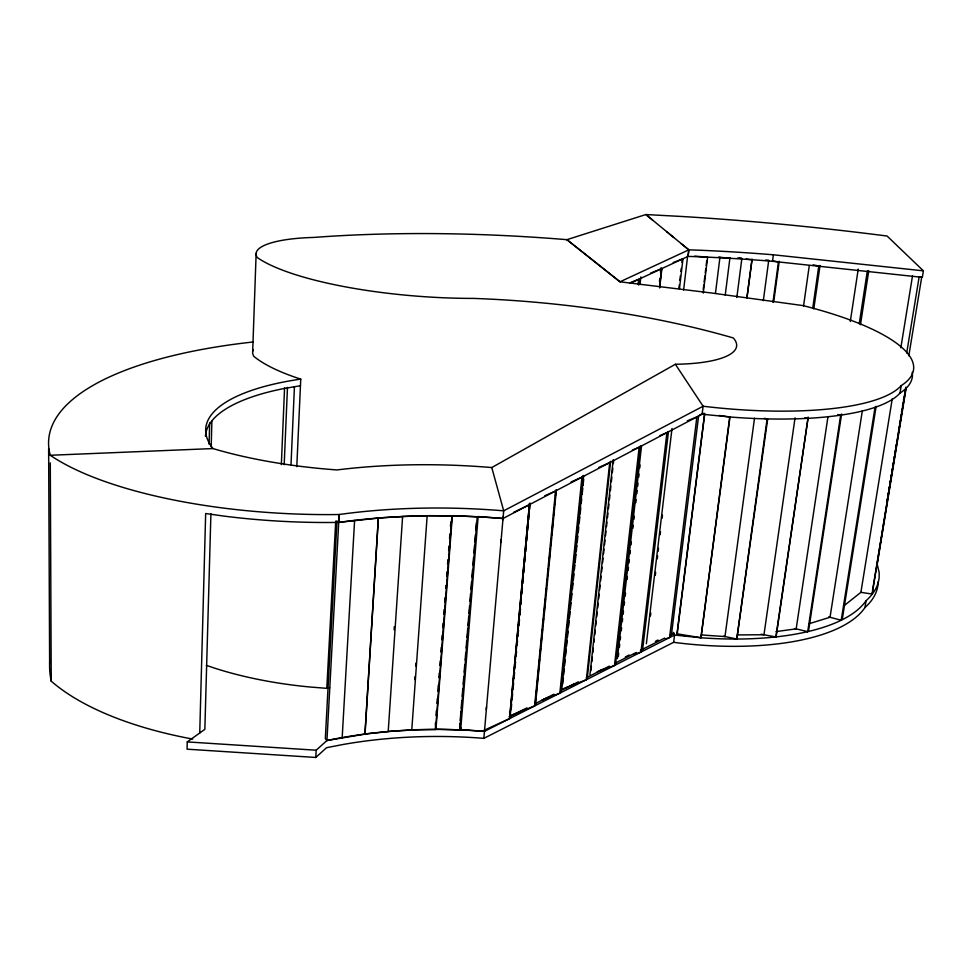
<?xml version="1.0" encoding="UTF-8"?>
<svg xmlns="http://www.w3.org/2000/svg" width="972" height="972" viewBox="0 0 972 972"><rect width="100%" height="100%" fill="white"/><g stroke="black" fill="none" stroke-linecap="round" stroke-linejoin="round"><path stroke-width="1.46" d="M860.913 592.349L872.176 594.05L872.2 592.58M210.912 513.702L204.849 729.352L187.256 741.903L187.074 749.181L315.791 757.455L326.556 747.699L343.31 744.443A346.008 204.023 4.7 0 1 483.837 738.356L673.645 642.322A188.908 73.374 7.5 0 0 864.983 607.512A198.276 75.998 7.4 0 0 878.166 581.718M199.734 733.034L205.663 513.532L223.183 515.998A273.144 90.25 2.6 0 0 338.681 522.401A365.8 166.321 4.9 0 1 503.01 518.501L702.112 414.206L729.729 416.964A197.012 54.809 6.8 0 0 899.999 393.089A206.672 56.716 6.7 0 0 912.441 375.909L912.246 372.179M209.089 444.18L209.673 422.929M211.179 446.768L211.884 421.034M252.684 351.378L256.146 253.376M484.53 729.401L484.457 731.345L466.633 730.179A346.603 202.893 4.7 0 0 326.944 740.518L316.179 750.214L315.791 757.455M281.345 464.616L284.565 387.84M284.189 464.689L287.469 387.378M290.993 465.126L294.431 386.759M296.8 466.621L300.749 379.104L298.963 378.545A174.243 50.167 4.1 0 1 253.801 356.323A85.427 25.126 3.3 0 1 253.024 349.774M206.331 665.31L213.998 667.946A223.548 93.093 2.5 0 0 310.08 687.01L326.799 688.334L335.729 521.089M336.992 520.834L325.316 738.623L326.944 740.518L365.01 734.103L378.4 518.076L338.681 522.401L339.143 514.516A366.505 164.888 4.9 0 1 503.678 510.822L703.108 406.235A197.292 54.14 6.8 0 0 901.214 385.617L899.999 393.089M326.944 740.518L339.143 514.516A273.533 89.375 2.6 0 1 50.252 455.273A366.796 126.068 3.9 0 1 253.085 341.986M342.18 737.59L354.598 520.372M876.805 562.606L879.174 572.593L879.138 577.526A198.543 75.415 7.4 0 1 866.101 600.66A189.163 72.803 7.4 0 1 700.958 637.754L674.556 635.044L484.457 731.345L460.692 729.62L460.813 727.7M394.097 629.722L394.292 626.709M414.813 679.622L415.032 676.609M415.785 666.075L415.992 663.062M427.182 515.61L411.764 730.008L388.241 731.442M435.395 722.998L435.553 729.486L411.812 729.753M435.978 715.428L436.331 710.897M436.902 703.339L437.254 698.795M437.837 691.238L438.299 685.187M438.882 677.63L439.223 673.098M439.806 665.541L440.158 660.996M440.851 651.933L441.191 647.388M441.774 639.831L442.126 635.299M442.697 627.73L443.05 623.198M443.742 614.122L444.095 609.59M444.678 602.033L445.018 597.501M445.723 588.425L445.954 585.399M446.646 576.323L446.986 571.791M447.57 564.234L447.922 559.69M448.614 550.626L448.967 546.082M449.538 538.524L449.89 533.993M450.473 526.435L450.814 521.891M435.553 729.486L451.956 515.925L428.64 515.634M435.966 729.158L452.381 515.658L477.24 516.825L459.78 729.936L435.966 729.158L435.821 727.202M459.95 723.46L459.78 729.936M460.193 720.434L460.935 711.383M461.19 708.369L461.797 700.824M462.174 696.304L462.793 688.759M463.158 684.227L463.778 676.682M464.154 672.162L464.762 664.617M465.138 660.085L465.758 652.54M466.123 648.02L466.742 640.475M466.985 637.462L467.726 628.398M467.982 625.385L468.723 616.333M468.966 613.32L469.585 605.775M469.95 601.243L470.57 593.698M470.946 589.178L471.554 581.633M471.93 577.101L472.55 569.556M472.914 565.036L473.534 557.491M473.911 552.959L474.518 545.426M474.773 542.4L475.393 534.855M475.758 530.335L476.377 522.79M460.692 729.62L478.151 516.545M486.231 709.815L486.498 706.802M500.811 542.558L501.066 539.545M502.779 519.959L503.046 516.946M483.849 738.356L503.69 510.822L491.771 467.556A340.054 141.827 4.6 0 0 336.968 469.938A225.261 70.895 3.3 0 1 212.99 448.566L50.252 455.273M509.838 716.801L529.533 503.302L509.498 718.66L484.578 730.094M510.215 715.72L529.716 503.958M511.236 708.795L511.661 704.263M512.074 699.731L512.633 693.68M513.058 689.148L513.617 683.097M514.03 678.565L514.589 672.515M515.014 667.983L515.573 661.944M516.132 655.893L516.545 651.362M517.104 645.311L517.529 640.779M517.942 636.247L518.501 630.196M518.927 625.664L519.485 619.626M519.899 615.082L520.457 609.043M520.87 604.511L521.296 599.967M521.855 593.928L522.414 587.878M522.827 583.346L523.386 577.295M523.811 572.763L524.37 566.725M524.783 562.181L525.342 556.142M525.767 551.61L526.326 545.559M526.739 541.027L527.298 534.977M527.723 530.445L528.136 525.913M528.695 519.862L529.12 515.33M529.667 509.279L530.226 503.241M511.564 715.173L534.636 705.927L555.547 490.994L544.733 495.817M535.353 702.756L535.791 698.236M536.082 695.223L536.666 689.184M536.969 686.159L537.698 678.614M537.99 675.601L538.731 668.056M539.023 665.042L539.606 659.004M539.897 655.991L540.639 648.446M540.93 645.42L541.659 637.875M541.963 634.862L542.546 628.823M542.838 625.81L543.579 618.265M543.87 615.24L545.486 598.643M545.778 595.629L546.507 588.084M546.811 585.071L547.394 579.033M547.686 576.019L548.415 568.474M548.718 565.449L550.334 548.852M550.626 545.839L551.355 538.294M551.646 535.268L553.262 518.671M553.566 515.658L554.295 508.113M554.587 505.1L555.182 499.061M555.474 496.036L556.057 490.01M556.421 489.633L535.523 704.19L534.636 705.927M559.848 693.158L581.936 477.167L582.884 475.855L560.795 691.457L559.848 693.158L542.157 700.095M561.731 689.282L583.662 475.466M562.691 683.923L563.31 677.909M563.614 674.896L564.234 668.882M564.538 665.869L565.157 659.854M565.619 655.335L566.239 649.32M566.555 646.307L567.162 640.293M567.478 637.28L568.098 631.265M568.559 626.758L569.179 620.731M569.483 617.73L570.102 611.704M570.406 608.703L571.026 602.676M571.342 599.675L571.961 593.649M572.423 589.141L573.043 583.127M573.346 580.114L573.966 574.1M574.428 569.58L574.889 565.072M575.205 562.059L575.971 554.538M576.275 551.525L576.894 545.511M577.21 542.498L577.83 536.483M578.291 531.976L578.753 527.456M579.215 522.948L579.834 516.922M580.138 513.921L580.758 507.894M581.22 503.387L581.681 498.867M582.155 494.359L582.763 488.345M583.078 485.332L583.698 479.318M586.347 679.72L609.699 462.623L610.635 461.348L587.295 678.067L586.347 679.72L571.305 685.564M589.955 674.629L613.198 459.744M590.903 670.802L591.389 666.294M591.875 661.798L592.361 657.291M592.847 652.783L593.333 648.275M593.989 642.273L594.317 639.272M594.803 634.765L595.289 630.269M595.775 625.761L596.261 621.254M596.747 616.746L597.233 612.251M597.731 607.743L598.217 603.235M598.703 598.728L599.189 594.232M599.675 589.725L600.161 585.217M600.647 580.721L601.146 576.214M601.632 571.706L602.118 567.198M602.604 562.703L603.09 558.195M603.576 553.688L604.062 549.18M604.56 544.685L605.046 540.177M605.532 535.669L606.018 531.174M606.504 526.666L606.99 522.158M607.476 517.651L607.962 513.155M608.46 508.648L608.946 504.14M609.432 499.644L609.918 495.137M610.404 490.629L610.89 486.122M611.376 481.626L611.874 477.118M612.36 472.611L612.846 468.103M613.332 463.608L613.66 460.607M638.106 284.213L638.604 279.693M638.653 285.039L639.309 279.049L630.949 282.366M640.001 284.602L640.84 276.935M599.493 671.069L614.486 665.48L639.163 447.181L632.371 450.097M640.256 445.978L615.58 663.876L614.486 665.48M659.466 281.394L659.806 278.381M660.486 272.342L660.826 269.329M617.39 658.652L641.532 445.966M659.599 286.655L661.64 268.673L661.009 267.822M659.66 287.967L661.896 268.369M618.35 656.392L618.69 653.378M619.383 647.352L619.723 644.339M620.233 639.819L620.573 636.806M621.266 630.767L621.606 627.754M622.287 621.728L622.639 618.714M623.149 614.195L623.489 611.181M624.17 605.155L624.522 602.142M625.203 596.103L625.543 593.09M627.086 579.531L627.426 576.518M628.119 570.491L628.459 567.478M628.969 562.958L629.309 559.945M630.002 553.906L630.342 550.893M631.022 544.867L631.375 541.854M632.906 528.294L633.258 525.281M633.938 519.255L634.279 516.229M635.822 502.67L636.162 499.657M636.854 493.63L637.195 490.617M637.705 486.097L638.045 483.084M638.738 477.045L639.078 474.032M639.758 468.006L640.111 464.993M678.954 287.87L679.307 284.869M679.829 280.386L680.351 275.89M680.886 271.407L681.226 268.406M681.931 262.428L682.283 259.427M679.464 288.733L682.988 258.746L673.219 262.562M642.492 650.596L668.457 431.568L666.926 432.637L640.985 652.054L633.987 654.435M683.62 289.996L687.678 255.551M646.356 643.719L672.004 428.494M650.462 615.956L650.815 612.955M655.298 575.363L655.663 572.35M657.279 558.815L657.631 555.814M658.178 551.294L658.53 548.293M660.146 534.758L660.51 531.745M662.126 518.21L662.479 515.209M703.23 289.51L703.777 284.99M704.141 281.977L704.882 275.951M705.247 272.95L705.793 268.43M706.17 265.417L706.717 260.897M703.242 293.07L707.616 257.179L694.798 256.134M671.445 634.728L698.601 415.98L696.863 416.952L669.55 637.583L665.419 638.932M715.465 293.337L719.96 257.24M673.645 642.322L674.556 635.044L673.317 632.31M702.112 414.206L703.108 406.235L675.358 364.269L491.771 467.556M729.948 417.207L700.958 637.754L677.01 633.805L704.639 413.331M677.265 632.979L704.676 414.193M725.234 295.136L729.972 257.58M736.837 297.481L741.867 258.455L739.024 258.09M700.958 637.754L729.729 416.964L719.402 415.469M746.921 297.286L752.085 259.014L746.994 298.003M763.324 300.7L768.743 260.253L765.778 259.974M772.509 261.286L773.384 254.798L923.4 270.848L922.331 277.348L772.509 261.286A598.545 178.836 8.5 0 0 696.402 256.669L688.042 256.401L629.978 283.387M754.515 418.191L724.978 636.575L701.444 634.959M772.947 302.401L778.451 261.893L772.485 260.885M773.736 301.697L779.228 261.249M723.52 636.271L736.8 639.017L767.127 418.871L764.211 418.361M767.649 419.175L736.8 639.017M803.552 305.986L809.287 265.563M795.047 417.839L763.968 634.752L737.505 634.923M812.762 308.027L818.788 266.024L813.09 264.821M813.783 308.914L820.04 265.465M775.863 636.952L808.169 417.097L776.336 635.336L775.863 636.952L761.015 634.218M827.889 417.195L796.177 628.86L775.996 631.593M850.306 321.465L858.24 269.062M807.696 631.666L840.659 415.129L841.594 414.036L808.655 630.196L807.696 631.666L794.768 628.519M859.248 323.712L867.303 271.176L868.761 270.678L860.475 324.648M862.346 410.743L830.039 617.256L808.595 623.866M841.217 620.27L875.031 407.329L876.137 406.332L842.335 618.897L841.217 620.27L828.679 616.892M892.284 398.569L860.9 592.337L844.255 605.544M900.862 347.745L912.501 275.902M864.983 607.512L866.101 600.66M906.706 352.994L919.123 276.996L921.748 276.862L908.82 355.776M886.829 501.552L887.327 498.575M887.813 495.599L888.299 492.622M888.785 489.645L889.283 486.668M889.769 483.692L890.255 480.703M890.741 477.726L891.239 474.749M891.725 471.772L892.211 468.796M892.697 465.819L893.195 462.842M893.681 459.865L894.167 456.876M894.653 453.9L895.151 450.923M895.637 447.946L896.123 444.969M898.565 430.074L899.064 427.097M899.55 424.12L900.036 421.143M900.522 418.167L901.02 415.19M901.506 412.213L901.992 409.236M902.478 406.247L902.976 403.271M903.462 400.294L903.948 397.317M872.443 591.098L905.94 387.123L872.176 594.05M877.254 564.015L906.183 388.01M677.01 633.805L677.508 632.152M655.371 641.399L657.983 640.001M625.3 657.011L629.176 654.994M509.413 716.765L526.97 707.871M535.062 703.764L553.967 694.19M560.723 690.764L578.279 681.87M586.383 677.763L609.335 666.124M614.741 663.39L636.344 652.443M640.402 650.389L664.702 638.069M670.109 635.336L674.155 633.282M597.063 671.944L602.251 669.38M513.556 512.402L529.218 504.772M509.255 716.789L522.414 710.435M566.008 687.872L574.063 683.996M542.206 700.071L547.613 697.495M699.548 415.068L703.534 413.294M571.099 481.93L581.936 477.167M598.801 467.398L609.699 462.623M659.964 435.505L666.926 432.637M687.265 420.864L696.863 416.952M650.547 273.144L661.64 268.673M563.092 688.759L567.235 687.155M326.799 688.334L329.715 687.824M300.445 385.726L284.103 388.508A195.639 66.497 3.7 0 0 205.469 436.234M402.578 516.569L378.315 517.979L364.937 733.982L388.205 731.6L402.615 516.448L427.145 515.816M684.422 635.992L688.978 635.773M187.256 741.903L316.179 750.214M478.188 516.594L503.01 518.501M737.493 258.066L741.867 258.455M718.539 257.094L729.96 258.345M746.132 259.002L751.83 259.743M804.804 417.851L807.744 418.325M837.815 414.558L840.659 415.129M652.625 220.073L645.858 214.545L566.895 239.671A565.425 171.145 5.7 0 0 313.689 237.435A87.055 21.19 3.7 0 0 257.325 257.58A177.487 42.258 4.3 0 0 473.534 298.404A378.108 119.921 5.2 0 1 733.301 337.952A99.071 26.912 6.1 0 1 675.358 364.269M681.141 243.583L688.82 249.853L697.191 250.132A599.615 176.515 8.5 0 1 773.384 254.798M666.525 231.53L673.73 237.484M923.4 270.848L887.084 236.038A1117.764 383.709 9.7 0 0 683.474 216.574L645.858 214.545L688.82 249.853L688.042 256.401L688.82 249.853L619.99 281.807L566.895 239.671L619.99 281.807L711.054 292.937L802.933 305.585A206.963 56.012 6.7 0 1 901.214 385.617M50.289 462.891L51.224 681.165A262.136 113.943 1.5 0 0 192.723 739.06M51.188 674.203L51.224 681.165A350.831 160.113 3.3 0 1 49.779 660.438M48.636 448.675L49.633 663.354M212.99 448.566A195.919 65.865 3.7 0 1 300.749 379.104"/></g></svg>
